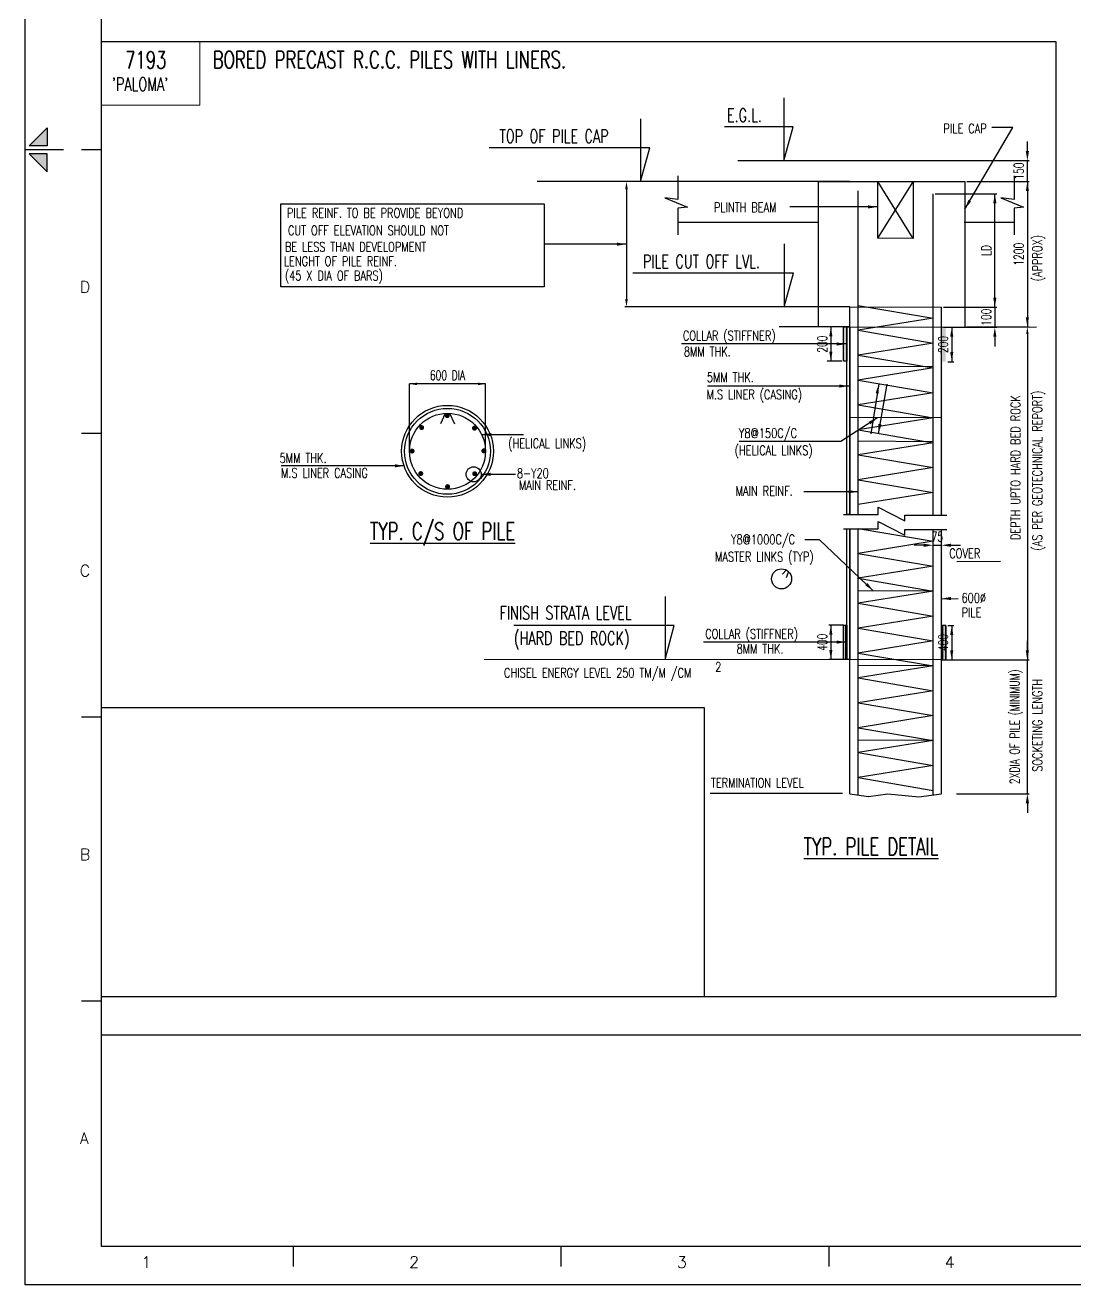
# Model space of a CAD drawing. Extents: x -93349148775 to 1048725102051, y -1180441401940 to 309370.
# Drawn here: x 246710 to 274175, y 25486 to 58445 of the extents above; entities that cross this region are included whole.
import ezdxf
from ezdxf.enums import TextEntityAlignment as Align
from ezdxf.lldxf.tags import DXFTag

# ---------------------------------------------------------------- set-up
doc = ezdxf.new("R2010")
doc.units = 0
doc.header["$LTSCALE"] = 400
doc.header["$MEASUREMENT"] = 0
for name, color, linetype in [('9', 4, 'Continuous'), ('BM', 1, 'Continuous'), ('COL', 1, 'Continuous'), ('DIM', 5, 'Continuous'), ('FRAME', 6, 'Continuous'), ('LAYER1', 1, 'Continuous'), ('LINE WORK', 4, 'Continuous'), ('other', 5, 'Continuous'), ('P1-HATCH', 211, 'Continuous'), ('pile', 2, 'Continuous'), ('PILES', 2, 'Continuous'), ('REIN F', 6, 'Continuous'), ('sheet', 1, 'Continuous'), ('SUB TITLE', 3, 'Continuous'), ('TEXT', 4, 'Continuous'), ('TEXT1', 2, 'Continuous'), ('TITLE', 6, 'Continuous'), ('WALL', 2, 'Continuous')]:
    doc.layers.add(name, color=color, linetype=linetype)
doc.layers.add('DIMENSIONS', color=5, linetype='Continuous', lineweight=13)
doc.styles.add('ROMANS', font='romans.shx', dxfattribs={"width": 0.7, "height": 250})
tags = doc.linetypes.add('CENTER', pattern=[2, 1.25, -0.25, 0.25, -0.25]).pattern_tags.tags
tags[10:11] = [DXFTag(74, 4), DXFTag(75, 0), DXFTag(340, '0'), DXFTag(46, 1.0), DXFTag(50, 0.0), DXFTag(44, 0.0), DXFTag(45, 0.0)]
tags[8:9] = [DXFTag(74, 4), DXFTag(75, 0), DXFTag(340, '0'), DXFTag(46, 1.0), DXFTag(50, 0.0), DXFTag(44, 0.0), DXFTag(45, 0.0)]
tags[6:7] = [DXFTag(74, 4), DXFTag(75, 0), DXFTag(340, '0'), DXFTag(46, 1.0), DXFTag(50, 0.0), DXFTag(44, 0.0), DXFTag(45, 0.0)]
tags[4:5] = [DXFTag(74, 4), DXFTag(75, 0), DXFTag(340, '0'), DXFTag(46, 1.0), DXFTag(50, 0.0), DXFTag(44, 0.0), DXFTag(45, 0.0)]
tags = doc.linetypes.add('DASHED', pattern=[0.75, 0.5, -0.25]).pattern_tags.tags
tags[6:7] = [DXFTag(74, 4), DXFTag(75, 0), DXFTag(340, '0'), DXFTag(46, 1.0), DXFTag(50, 0.0), DXFTag(44, 0.0), DXFTag(45, 0.0)]
tags[4:5] = [DXFTag(74, 4), DXFTag(75, 0), DXFTag(340, '0'), DXFTag(46, 1.0), DXFTag(50, 0.0), DXFTag(44, 0.0), DXFTag(45, 0.0)]
tags = doc.linetypes.add('HIDDEN', pattern=[0.375, 0.25, -0.125]).pattern_tags.tags
tags[6:7] = [DXFTag(74, 4), DXFTag(75, 0), DXFTag(340, '0'), DXFTag(46, 1.0), DXFTag(50, 0.0), DXFTag(44, 0.0), DXFTag(45, 0.0)]
tags[4:5] = [DXFTag(74, 4), DXFTag(75, 0), DXFTag(340, '0'), DXFTag(46, 1.0), DXFTag(50, 0.0), DXFTag(44, 0.0), DXFTag(45, 0.0)]
doc.dimstyles.new('T1', dxfattribs={"dimtxt": 250, "dimasz": 2, "dimexe": 1, "dimexo": 0.5, "dimgap": 1, "dimtad": 1, "dimdec": 0, "dimzin": 1, "dimdsep": 46, "dimtxsty": 'ROMANS', "dimcen": 0.09, "dimclrd": 5, "dimclre": 5, "dimclrt": 4, "dimadec": 0, "dimazin": 0, "dimtfac": 1, "dimtdec": 0, "dimtofl": 0, "dimtmove": 0, "dimatfit": 3, "dimfxl": 0, "dimtolj": 1, "dimtzin": 1, "dimarcsym": 0})
doc.dimstyles.new('YOGITA', dxfattribs={"dimtxt": 250, "dimasz": 250, "dimexe": 50, "dimexo": 50, "dimgap": 100, "dimtad": 1, "dimdec": 0, "dimzin": 1, "dimdsep": 46, "dimtxsty": 'ROMANS', "dimsah": 1, "dimcen": 0, "dimdle": 20, "dimclrd": 5, "dimclre": 5, "dimclrt": 4, "dimadec": 0, "dimazin": 0, "dimtfac": 1, "dimtdec": 0, "dimtix": 1, "dimtmove": 0, "dimatfit": 3, "dimfxl": 0, "dimtolj": 1, "dimtzin": 1, "dimarcsym": 0})

# ---------------------------------------------------------------- blocks, each defined once
blk = doc.blocks.new('MID')
at = {"layer": 'sheet', "color": 2}
for p, q in [((8.94, 1.07), (4.27, 5.74)), ((4.27, 5.74), (4.27, 1.07)), ((0, 0), (10, 0)), ((4.27, 1.07), (8.94, 1.07)), ((8.94, -1.07), (4.27, -5.74)), ((4.27, -1.07), (8.94, -1.07)), ((4.27, -5.74), (4.27, -1.07))]:
    blk.add_line(p, q, dxfattribs=at)
for points in [[(4.27, 5.74), (8.94, 1.07), (4.27, 1.07)], [(4.27, -5.74), (8.94, -1.07), (4.27, -1.07)]]:
    blk.add_solid(points, dxfattribs=at)
blk = doc.blocks.new('*D383')
at = {"layer": 'DEFPOINTS', "color": 5, "linetype": 'ByBlock'}
for p in [(270687, 51067), (270687, 50541)]:
    blk.add_point(p, dxfattribs=at)
at = {"layer": 'other', "color": 5, "linetype": 'ByBlock', "lineweight": -2}
for p, q in [((272082, 51317), (272082, 51567)), ((270737, 51067), (272132, 51067)), ((272082, 51067), (272082, 50541)), ((270737, 50541), (272132, 50541)), ((272082, 50291), (272082, 50041))]:
    blk.add_line(p, q, dxfattribs=at)
at = {"layer": 'other', "color": 5, "linetype": 'ByBlock'}
for points in [[(272082, 51067), (272040, 51317), (272124, 51317)], [(272082, 50541), (272040, 50291), (272124, 50291)]]:
    blk.add_solid(points, dxfattribs=at)
at = {"layer": 'other', "color": 4, "linetype": 'ByBlock', "insert": (271857, 50804), "char_height": 250, "attachment_point": 5, "rotation": 90, "style": 'ROMANS'}
blk.add_mtext('100', dxfattribs=at)
blk = doc.blocks.new('*D384')
at = {"layer": 'DEFPOINTS', "color": 5, "linetype": 'ByBlock'}
for p in [(270470, 54035), (270687, 51067)]:
    blk.add_point(p, dxfattribs=at)
at = {"layer": 'pile', "color": 5, "linetype": 'ByBlock', "lineweight": -2}
for p, q in [((270520, 54035), (272132, 54035)), ((272082, 51067), (272082, 54035)), ((270687, 51067), (270687, 51067)), ((270737, 51067), (272132, 51067))]:
    blk.add_line(p, q, dxfattribs=at)
at = {"layer": 'pile', "color": 5, "linetype": 'ByBlock'}
for points in [[(272082, 54035), (272124, 53785), (272040, 53785)], [(272082, 51067), (272124, 51317), (272040, 51317)]]:
    blk.add_solid(points, dxfattribs=at)
at = {"layer": 'pile', "color": 4, "linetype": 'ByBlock', "insert": (271857, 52551), "char_height": 250, "attachment_point": 5, "rotation": 90, "style": 'ROMANS'}
blk.add_mtext('LD', dxfattribs=at)
blk = doc.blocks.new('*D355')
at = {"layer": 'DEFPOINTS', "color": 5, "linetype": 'ByBlock'}
for p in [(271297, 54353), (271297, 50550)]:
    blk.add_point(p, dxfattribs=at)
at = {"layer": 'TEXT', "color": 5, "linetype": 'ByBlock', "lineweight": -2}
for p, q in [((271297, 54353), (271297, 54353)), ((271347, 54353), (272983, 54353)), ((272933, 54353), (272933, 50550)), ((271347, 50550), (272983, 50550))]:
    blk.add_line(p, q, dxfattribs=at)
at = {"layer": 'TEXT', "color": 5, "linetype": 'ByBlock'}
for points in [[(272933, 54353), (272892, 54103), (272975, 54103)], [(272933, 50550), (272892, 50800), (272975, 50800)]]:
    blk.add_solid(points, dxfattribs=at)
at = {"layer": 'TEXT', "color": 4, "linetype": 'ByBlock', "insert": (272708, 52452), "char_height": 250, "attachment_point": 5, "rotation": 90, "style": 'ROMANS'}
blk.add_mtext('1200', dxfattribs=at)
blk = doc.blocks.new('*D385')
at = {"layer": 'DEFPOINTS', "color": 5, "linetype": 'ByBlock'}
for p in [(270470, 44289), (270687, 44289)]:
    blk.add_point(p, dxfattribs=at)
at = {"layer": 'other', "color": 5, "linetype": 'ByBlock', "lineweight": -2}
for p, q in [((270220, 44837), (269970, 44837)), ((270470, 44339), (270470, 44887)), ((270470, 44837), (270687, 44837)), ((270687, 44339), (270687, 44887)), ((270937, 44837), (271187, 44837))]:
    blk.add_line(p, q, dxfattribs=at)
at = {"layer": 'other', "color": 5, "linetype": 'ByBlock'}
for points in [[(270470, 44837), (270220, 44795), (270220, 44879)], [(270687, 44837), (270937, 44795), (270937, 44879)]]:
    blk.add_solid(points, dxfattribs=at)
at = {"layer": 'other', "color": 4, "linetype": 'ByBlock', "insert": (270578, 45062), "char_height": 250, "attachment_point": 5, "style": 'ROMANS'}
blk.add_mtext('75', dxfattribs=at)
blk = doc.blocks.new('*D386')
at = {"layer": 'COL', "color": 5, "linetype": 'ByBlock', "lineweight": -2}
for p, q in [((272933, 42088), (272933, 42338)), ((270671, 41838), (272983, 41838)), ((272933, 38337), (272933, 41838)), ((271078, 38337), (272983, 38337)), ((272933, 38087), (272933, 37837))]:
    blk.add_line(p, q, dxfattribs=at)
at = {"layer": 'COL', "color": 5, "linetype": 'ByBlock'}
for points in [[(272933, 41838), (272975, 42088), (272892, 42088)], [(272933, 38337), (272975, 38087), (272892, 38087)]]:
    blk.add_solid(points, dxfattribs=at)
at = {"layer": 'DEFPOINTS', "color": 5, "linetype": 'ByBlock'}
for p in [(270621, 41838), (271028, 38337)]:
    blk.add_point(p, dxfattribs=at)
at = {"layer": 'COL', "color": 4, "linetype": 'ByBlock', "insert": (272643, 40087), "char_height": 250, "attachment_point": 5, "rotation": 90, "style": 'ROMANS'}
blk.add_mtext('2XDIA OF PILE (MINIMUM)', dxfattribs=at)
blk = doc.blocks.new('*D356')
at = {"layer": 'DEFPOINTS', "color": 5, "linetype": 'ByBlock'}
for p in [(272925, 54900), (271297, 54353)]:
    blk.add_point(p, dxfattribs=at)
at = {"layer": 'other', "color": 5, "linetype": 'ByBlock', "lineweight": -2}
for p, q in [((272933, 55150), (272933, 55400)), ((272933, 54353), (272933, 54900)), ((272975, 54900), (272983, 54900)), ((271347, 54353), (272983, 54353)), ((272933, 54103), (272933, 53853))]:
    blk.add_line(p, q, dxfattribs=at)
at = {"layer": 'other', "color": 5, "linetype": 'ByBlock'}
for points in [[(272933, 54900), (272975, 55150), (272892, 55150)], [(272933, 54353), (272975, 54103), (272892, 54103)]]:
    blk.add_solid(points, dxfattribs=at)
at = {"layer": 'other', "color": 4, "linetype": 'ByBlock', "insert": (272708, 54627), "char_height": 250, "attachment_point": 5, "rotation": 90, "style": 'ROMANS'}
blk.add_mtext('150', dxfattribs=at)
blk = doc.blocks.new('*D387')
at = {"layer": 'DEFPOINTS', "color": 5, "linetype": 'ByBlock'}
for p in [(270799, 50541), (270799, 49641)]:
    blk.add_point(p, dxfattribs=at)
at = {"layer": 'other', "color": 5, "linetype": 'ByBlock', "lineweight": -2}
for p, q in [((270799, 50541), (270799, 50541)), ((270849, 50541), (271005, 50541)), ((270955, 50541), (270955, 49641)), ((270849, 49641), (271005, 49641))]:
    blk.add_line(p, q, dxfattribs=at)
at = {"layer": 'other', "color": 5, "linetype": 'ByBlock'}
for points in [[(270955, 50541), (270913, 50291), (270996, 50291)], [(270955, 49641), (270913, 49891), (270996, 49891)]]:
    blk.add_solid(points, dxfattribs=at)
at = {"layer": 'other', "color": 4, "linetype": 'ByBlock', "insert": (270730, 50091), "char_height": 250, "attachment_point": 5, "rotation": 90, "style": 'ROMANS'}
blk.add_mtext('200', dxfattribs=at)
blk = doc.blocks.new('*D357')
at = {"layer": 'DEFPOINTS', "color": 5, "linetype": 'ByBlock'}
for p in [(268175, 50550), (268175, 49650)]:
    blk.add_point(p, dxfattribs=at)
at = {"layer": 'other', "color": 5, "linetype": 'ByBlock', "lineweight": -2}
for p, q in [((268075, 50550), (267691, 50550)), ((267791, 50550), (267791, 49650)), ((268175, 50550), (268175, 50550)), ((268075, 49650), (267691, 49650))]:
    blk.add_line(p, q, dxfattribs=at)
at = {"layer": 'other', "color": 5, "linetype": 'ByBlock'}
for points in [[(267791, 50550), (267750, 50300), (267833, 50300)], [(267791, 49650), (267750, 49900), (267833, 49900)]]:
    blk.add_solid(points, dxfattribs=at)
at = {"layer": 'other', "color": 4, "linetype": 'ByBlock', "insert": (267566, 50100), "char_height": 250, "attachment_point": 5, "rotation": 90, "style": 'ROMANS'}
blk.add_mtext('200', dxfattribs=at)
blk = doc.blocks.new('*D358')
at = {"layer": 'DEFPOINTS', "color": 5, "linetype": 'ByBlock'}
for p in [(268175, 42750), (268175, 41850)]:
    blk.add_point(p, dxfattribs=at)
at = {"layer": 'other', "color": 5, "linetype": 'ByBlock', "lineweight": -2}
for p, q in [((268125, 42750), (267741, 42750)), ((267791, 42750), (267791, 41850)), ((268175, 42750), (268175, 42750)), ((268125, 41850), (267741, 41850))]:
    blk.add_line(p, q, dxfattribs=at)
at = {"layer": 'other', "color": 5, "linetype": 'ByBlock'}
for points in [[(267791, 42750), (267750, 42500), (267833, 42500)], [(267791, 41850), (267750, 42100), (267833, 42100)]]:
    blk.add_solid(points, dxfattribs=at)
at = {"layer": 'other', "color": 4, "linetype": 'ByBlock', "insert": (267566, 42300), "char_height": 250, "attachment_point": 5, "rotation": 90, "style": 'ROMANS'}
blk.add_mtext('400', dxfattribs=at)
blk = doc.blocks.new('*D388')
at = {"layer": 'DEFPOINTS', "color": 5, "linetype": 'ByBlock'}
for p in [(270799, 42741), (270799, 41841)]:
    blk.add_point(p, dxfattribs=at)
at = {"layer": 'other', "color": 5, "linetype": 'ByBlock', "lineweight": -2}
for p, q in [((270799, 42741), (270799, 42741)), ((270849, 42741), (271005, 42741)), ((270955, 42741), (270955, 41841)), ((270849, 41841), (271005, 41841))]:
    blk.add_line(p, q, dxfattribs=at)
at = {"layer": 'other', "color": 5, "linetype": 'ByBlock'}
for points in [[(270955, 42741), (270913, 42491), (270996, 42491)], [(270955, 41841), (270913, 42091), (270996, 42091)]]:
    blk.add_solid(points, dxfattribs=at)
at = {"layer": 'other', "color": 4, "linetype": 'ByBlock', "insert": (270730, 42291), "char_height": 250, "attachment_point": 5, "rotation": 90, "style": 'ROMANS'}
blk.add_mtext('400', dxfattribs=at)
blk = doc.blocks.new('*D393')
at = {"layer": 'DEFPOINTS', "color": 5, "linetype": 'ByBlock'}
for p in [(256765, 47296), (258755, 47296)]:
    blk.add_point(p, dxfattribs=at)
at = {"layer": 'sheet', "color": 5, "linetype": 'ByBlock', "lineweight": -2}
for p, q in [((256765, 47296), (256765, 49060)), ((258755, 49059), (256765, 49059)), ((258755, 47296), (258755, 49060))]:
    blk.add_line(p, q, dxfattribs=at)
at = {"layer": 'sheet', "color": 5, "linetype": 'ByBlock'}
for points in [[(256765, 49059), (256965, 49093), (256965, 49026)], [(258755, 49059), (258555, 49093), (258555, 49026)]]:
    blk.add_solid(points, dxfattribs=at)
at = {"layer": 'sheet', "color": 4, "linetype": 'ByBlock', "insert": (257760, 49284), "char_height": 250, "attachment_point": 5, "style": 'ROMANS'}
blk.add_mtext('600 DIA', dxfattribs=at)

msp = doc.modelspace()

# ---------------------------------------------------------------- hatches: boundary and pattern name
at = {"layer": 'other'}
for points in [[(268125.1, 50549.9), (268125.1, 49649.9), (268211.9, 49649.9), (268211.9, 50549.9)], [(270798.7, 50540.6), (270798.7, 49640.6), (270711.9, 49640.6), (270711.9, 50540.6)], [(268125.1, 42749.9), (268125.1, 41849.9), (268211.9, 41849.9), (268211.9, 42749.9)], [(270798.7, 42740.6), (270711.9, 42740.6), (270711.9, 41840.6), (270798.7, 41840.6)]]:
    msp.add_hatch(color=256, dxfattribs=at).paths.add_polyline_path(points)
at = {"layer": 'other', "linetype": 'CENTER'}
for points in [[(270711.9, 50540.6), (270711.9, 45634.6), (270686.9, 45634.6), (270686.9, 50540.6)], [(270711.9, 45259), (270711.9, 41840.6), (270686.9, 41840.6), (270686.9, 45259)]]:
    msp.add_hatch(color=256, dxfattribs=at).paths.add_polyline_path(points)

# ---------------------------------------------------------------- linework, layer by layer
at = {"color": 5, "linetype": 'Continuous'}
for points in [[(268123.4, 45643.9), (269029.2, 45643.9), (269029.2, 45833.9), (269725.5, 45474.2), (269725.5, 45622), (270821.9, 45622)], [(268123.4, 45268.3), (269029.2, 45268.3), (269029.2, 45458.4), (269725.5, 45098.7), (269725.5, 45246.4), (270821.9, 45246.4)]]:
    msp.add_lwpolyline(points, dxfattribs=at)
at = {"layer": '9', "color": 5, "linetype": 'Continuous'}
for points in [[(266562.8, 56545.6), (266562.8, 54899.6), (266805.7, 55783.5), (265007.4, 55783.5)], [(262813.1, 55999.4), (262813.1, 54353.4), (263055.9, 55237.3), (258853.9, 55237.3)], [(263789.5, 54507.1), (263789.5, 53881), (263448, 53926.5), (264039.9, 53687.5), (263789.5, 53653.3), (263789.5, 52958.9)], [(272584.4, 54507.1), (272584.4, 53881), (272242.9, 53926.5), (272834.9, 53687.5), (272584.4, 53653.3), (272584.4, 52958.9)], [(266567.4, 52722.7), (266567.4, 51076.7), (266810.2, 51960.6), (262608.1, 51960.6)], [(263452, 43495.9), (263452, 41849.9), (263694.8, 42733.8), (259492.7, 42733.8)]]:
    msp.add_lwpolyline(points, dxfattribs=at)
at = {"layer": 'BM', "color": 4, "ltscale": 100}
for p, q in [((268286.9, 51076.7), (270686.9, 51067.4)), ((268286.9, 50549.9), (270686.9, 50540.6))]:
    msp.add_line(p, q, dxfattribs=at)
msp.add_lwpolyline([(268286.9, 38336.8), (268775.1, 38266.9), (269283.5, 38336.8), (270093.9, 38254.2), (270686.9, 38336.8)], dxfattribs=at)
msp.add_circle((257760.3, 47295.9), 1123.6, dxfattribs=at)
at = {"layer": 'COL', "color": 8, "linetype": 'Continuous'}
msp.add_line((270811.2, 50540.6), (273169, 50549.9), dxfattribs=at)
msp.add_circle((258444.1, 46693.6), 197.4, dxfattribs=at)
at = {"layer": 'COL', "color": 5, "linetype": 'Continuous'}
msp.add_solid([(272901.8, 42011.8), (272964.7, 42011.8), (272933.3, 41823.2)], dxfattribs=at)
at = {"layer": 'DIM', "linetype": 'HIDDEN'}
for p, q in [((268504.1, 51114.8), (270469.6, 50779.6)), ((268504.1, 51114.8), (270469.6, 50779.6)), ((268504.1, 50463), (270469.6, 50127.9)), ((268504.1, 49811.3), (270469.6, 49476.1)), ((268504.1, 49159.6), (270469.6, 48824.4)), ((268504.1, 48507.8), (270469.6, 48172.6)), ((268504.1, 47856.1), (270469.6, 47520.9)), ((268504.1, 47204.3), (270469.6, 46869.2)), ((268504.1, 46552.6), (270469.6, 46217.4)), ((268504.1, 45275.9), (270469.6, 44940.7)), ((268504.1, 44624.2), (270469.6, 44289)), ((268504.1, 43972.4), (270469.6, 43637.3)), ((268504.1, 43320.7), (270469.6, 42985.5)), ((268504.1, 42668.9), (270469.6, 42333.8)), ((268504.1, 42017.2), (270469.6, 41682)), ((268504.1, 41365.5), (270469.6, 41030.3)), ((268504.1, 40713.7), (270469.6, 40378.5)), ((268504.1, 40062), (270469.6, 39726.8)), ((268504.1, 39410.2), (270469.6, 39075.1)), ((268504.1, 38758.5), (270469.6, 38423.3))]:
    msp.add_line(p, q, dxfattribs=at)
at = {"layer": 'DIM'}
msp.add_lwpolyline([(248709.9, 40593.7), (264477.9, 40593.7), (264477.9, 33020.2), (248709.9, 33020.2)], close=True, dxfattribs=at)
at = {"layer": 'DIMENSIONS', "linetype": 'Continuous'}
msp.add_lwpolyline([(251278.9, 58018.6), (248709.9, 58018.6), (248709.9, 56353.1), (251278.9, 56353.1)], close=True, dxfattribs=at)
at = {"layer": 'FRAME'}
for points in [[(246709.9, 84885.7), (330809.9, 84885.7), (330809.9, 25485.7), (246709.9, 25485.7)], [(329809.9, 26485.7), (248709.9, 26485.7), (248709.9, 83885.7), (329809.9, 83885.7)]]:
    msp.add_lwpolyline(points, close=True, dxfattribs=at)
at = {"layer": 'LAYER1', "linetype": 'Continuous'}
msp.add_line((268286.9, 41849.9), (268286.9, 45268.3), dxfattribs=at)
at = {"layer": 'LINE WORK'}
for p, q in [((272976.9, 54899.6), (265359.5, 54899.6)), ((268286.9, 54353.4), (260109.3, 54353.4)), ((267471.4, 53282.8), (263789.5, 53282.8)), ((272584.4, 53282.8), (271281.3, 53282.8)), ((268286.9, 51076.7), (262942.5, 51076.7)), ((268286.9, 45643.9), (268286.9, 51076.7)), ((270469.6, 50779.6), (268504.1, 50463)), ((270686.9, 45622), (270686.9, 51067.4)), ((268286.9, 50549.9), (266434.4, 50549.9)), ((270686.9, 50540.6), (272933.3, 50549.9)), ((270469.6, 50127.9), (268504.1, 49811.3)), ((270469.6, 49476.1), (268504.1, 49159.6)), ((270469.6, 48824.4), (268504.1, 48507.8)), ((270469.6, 48172.6), (268504.1, 47856.1)), ((270469.6, 47520.9), (268504.1, 47204.3)), ((270469.6, 46869.2), (268504.1, 46552.6)), ((270469.6, 46217.4), (268504.1, 45900.8)), ((270686.9, 38336.8), (270686.9, 45246.4)), ((270469.6, 44940.7), (268504.1, 44624.2)), ((270469.6, 44289), (268504.1, 43972.4)), ((270469.6, 43637.3), (268504.1, 43320.7)), ((270469.6, 42985.5), (268504.1, 42668.9)), ((270469.6, 42333.8), (268504.1, 42017.2)), ((268286.9, 38336.8), (268286.9, 41849.9)), ((270469.6, 41682), (268504.1, 41365.5)), ((270469.6, 41030.3), (268504.1, 40713.7)), ((270469.6, 40378.5), (268504.1, 40062)), ((270469.6, 39726.8), (268504.1, 39410.2)), ((270469.6, 39075.1), (268504.1, 38758.5))]:
    msp.add_line(p, q, dxfattribs=at)
at = {"layer": 'other'}
for p, q in [((257699.7, 48289), (257580.5, 48013.1)), ((257810.5, 48289.6), (257940.8, 48018.5)), ((268286.9, 48191.9), (270686.9, 48182.6)), ((271086.9, 44408.4), (272231.8, 44417.7)), ((268175.1, 42749.9), (268175.1, 41849.9)), ((270798.7, 42740.6), (270798.7, 41840.6)), ((270671.1, 41837.6), (258719.6, 41846.9)), ((264636.1, 38346.1), (268095.8, 38346.1))]:
    msp.add_line(p, q, dxfattribs=at)
for points in [[(253398.3, 53772.4), (260290.2, 53772.4), (260290.2, 51601.8), (253398.3, 51601.8)], [(268125.1, 50549.9), (268211.9, 50549.9), (268211.9, 49649.9), (268125.1, 49649.9)], [(268211.9, 50549.9), (268286.9, 50549.9), (268286.9, 45643.9), (268211.9, 45643.9)], [(268211.9, 45268.3), (268286.9, 45268.3), (268286.9, 41849.9), (268211.9, 41849.9)], [(268125.1, 42749.9), (268211.9, 42749.9), (268211.9, 41849.9), (268125.1, 41849.9)], [(270798.7, 42740.6), (270711.9, 42740.6), (270711.9, 41840.6), (270798.7, 41840.6)]]:
    msp.add_lwpolyline(points, close=True, dxfattribs=at)
for radius in [1200.9, 994.9]:
    msp.add_circle((257760.3, 47295.9), radius, dxfattribs=at)
at = {"layer": 'P1-HATCH', "color": 5, "lineweight": -2, "ltscale": 5}
for p, q in [((267118.4, 54353.4), (262399.3, 54353.4)), ((262442.9, 54152.5), (262442.9, 51277.6)), ((267118.4, 51076.7), (262399.3, 51076.7))]:
    msp.add_line(p, q, dxfattribs=at)
at = {"layer": 'P1-HATCH', "color": 2, "ltscale": 5}
for p, q in [((270469.6, 49502.9), (268504.1, 49512.2)), ((270469.6, 47547.7), (268504.1, 47557)), ((270469.6, 43637.3), (268504.1, 43646.6)), ((270469.6, 41682), (268504.1, 41691.3)), ((270469.6, 39726.8), (268504.1, 39736.1))]:
    msp.add_line(p, q, dxfattribs=at)
at = {"layer": 'P1-HATCH', "color": 5, "ltscale": 5}
for points in [[(262442.9, 54353.4), (262409.4, 54152.5), (262476.4, 54152.5)], [(262442.9, 51076.7), (262409.4, 51277.6), (262476.4, 51277.6)]]:
    msp.add_solid(points, dxfattribs=at)
at = {"layer": 'pile', "color": 5, "linetype": 'Continuous'}
msp.add_line((272933.3, 50361.4), (272933.3, 41849.9), dxfattribs=at)
msp.add_solid([(272901.8, 50361.4), (272964.7, 50361.4), (272933.3, 50549.9)], dxfattribs=at)
at = {"layer": 'PILES', "linetype": 'ByBlock', "ltscale": 5}
for p, q in [((266618, 44186.1), (266521.8, 44077.9)), ((266672.1, 44126), (266618, 43987.7))]:
    msp.add_line(p, q, dxfattribs=at)
msp.add_circle((266501.7, 43957.9), 262.1, dxfattribs=at)
at = {"layer": 'REIN F', "color": 6, "const_width": 64.8, "flags": 128}
for points in [[(257720.7, 48227.8, 1), (257785.5, 48227.8, 1)], [(257051.4, 47916, 1), (257116.1, 47916, 1)], [(258499.1, 47900.5, -1), (258434.4, 47900.5, -1)], [(256801.3, 47301.1, 1), (256866, 47301.1, 1)], [(258741.6, 47307.8, -1), (258676.8, 47307.8, -1)], [(257028.5, 46712.9, -1), (257093.3, 46712.9, -1)], [(258504.1, 46709.6, 1), (258439.3, 46709.6, 1)], [(257728.8, 46370.9, -1), (257793.6, 46370.9, -1)]]:
    msp.add_lwpolyline(points, format="xyb", close=True, dxfattribs=at)
at = {"layer": 'sheet', "color": 2}
for p, q in [((248710.9, 55186.3), (248187.3, 55186.3)), ((248710.9, 55186.3), (248187.3, 55186.3)), ((248710.9, 47761.3), (248187.3, 47761.3)), ((248710.9, 47761.3), (248187.3, 47761.3)), ((248710.9, 40336.3), (248187.3, 40336.3)), ((248710.9, 40336.3), (248187.3, 40336.3)), ((248710.9, 32911.3), (248187.3, 32911.3)), ((248710.9, 32911.3), (248187.3, 32911.3)), ((253718.2, 26487.2), (253718.2, 25963.6)), ((253718.2, 26487.2), (253718.2, 25963.6)), ((260726.6, 26487.2), (260726.6, 25963.6)), ((260726.6, 26487.2), (260726.6, 25963.6)), ((267734.9, 26487.2), (267734.9, 25963.6)), ((267734.9, 26487.2), (267734.9, 25963.6))]:
    msp.add_line(p, q, dxfattribs=at)
at = {"layer": 'sheet', "color": 8, "linetype": 'DASHED'}
for p, q in [((269949.1, 52861.2), (269016.3, 54353.4)), ((269016.3, 52870.5), (269949.1, 54344.1))]:
    msp.add_line(p, q, dxfattribs=at)
at = {"layer": 'sheet'}
msp.add_line((248709.9, 32023.9), (329809.9, 32023.9), dxfattribs=at)
at = {"layer": 'sheet', "color": 8, "linetype": 'DASHED'}
msp.add_lwpolyline([(269016.3, 54353.4), (269949.1, 54344.1), (269949.1, 52861.2), (269016.3, 52870.5)], close=True, dxfattribs=at)
at = {"layer": 'TEXT1', "color": 6, "linetype": 'Continuous'}
msp.add_lwpolyline([(248709.9, 58018.6), (273674.8, 58018.6), (273674.8, 33020.2), (248709.9, 33020.2)], close=True, dxfattribs=at)
at = {"layer": 'TITLE'}
for p, q in [((268504.1, 45643.9), (268504.1, 54111.8)), ((270469.6, 45622), (270469.6, 54035.4)), ((268504.1, 38305.7), (268504.1, 45268.3)), ((270469.6, 38306.5), (270469.6, 45246.9))]:
    msp.add_line(p, q, dxfattribs=at)
at = {"layer": 'WALL', "color": 2, "linetype": 'Continuous', "flags": 128}
msp.add_lwpolyline([(267471.4, 50549.9), (267471.4, 54353.4), (271296.6, 54353.4), (271296.6, 50549.9)], dxfattribs=at)

# ---------------------------------------------------------------- block references
at = {"layer": 'sheet', "color": 2, "xscale": -100, "yscale": 100, "zscale": 100}
msp.add_blockref('MID', (247709.9, 55185.7), dxfattribs=at)
msp.add_blockref('MID', (247709.9, 55185.7), dxfattribs=at)

# ---------------------------------------------------------------- texts
at = {"layer": 'sheet', "style": 'ROMANS'}
for s, p in [('D', (248140.2, 51447.1)), ('C', (248140.2, 44022.1)), ('B', (248140.2, 36597.1)), ('A', (248140.2, 29172.1)), ('1', (249748.9, 25928)), ('2', (256757.2, 25928)), ('3', (263765.6, 25928)), ('4', (270773.9, 25928))]:
    msp.add_text(s, height=300, dxfattribs=at).set_placement(p)
at = {"layer": 'SUB TITLE', "style": 'ROMANS', "width": 0.7}
for s, p in [("'PALOMA'", (248978.9, 56728.6)), ('E.G.L.', (265073.7, 55912.7)), ('TOP OF PILE CAP', (259118.3, 55366.4)), ('PILE CUT OFF LVL.', (262872.6, 52089.7)), ('FINISH STRATA LEVEL', (259123.3, 42895.2)), ('(HARD BED ROCK)', (259497.8, 42229))]:
    msp.add_text(s, height=350, dxfattribs=at).set_placement(p)
at = {"layer": 'TEXT', "style": 'ROMANS', "width": 0.75}
for s, p in [('PILE CAP', (270736.8, 55617.4)), ('PLINTH BEAM', (264729.6, 53551.7)), ('PILE REINF. TO BE PROVIDE BEYOND', (253559.5, 53406.4)), ('CUT OFF ELEVATION SHOULD NOT', (253586.4, 52949.9)), ('BE LESS THAN DEVELOPMENT', (253505.7, 52520.2)), ('LENGHT OF PILE REINF.', (253478.8, 52144.2)), ('(45 X DIA OF BARS)', (253505.7, 51768.3)), ('COLLAR (STIFFNER)', (263917.7, 50197.5)), ('8MM THK.', (263943.6, 49779.7)), ('5MM THK.', (264546.8, 49108.7)), ('M.S LINER (CASING)', (264539.6, 48656.5)), ('Y8@150C/C', (265385, 47645.5)), ('(HELICAL LINKS)', (259347.9, 47376.7)), ('(HELICAL LINKS)', (265273.6, 47196.2)), ('5MM THK.', (253367.1, 46993.1)), ('M.S LINER CASING', (253403, 46605.1)), (' 8-Y20', (259448.3, 46596.8)), ('MAIN REINF.', (259627.9, 46285.5)), ('MAIN REINF.', (265300.1, 46132)), ('Y8@1000C/C', (265176.3, 44865.5)), ('MASTER LINKS (TYP)', (264760.9, 44412.7)), ('COVER', (270890.1, 44500.5)), ('600%%C', (271209.4, 43334.5)), ('PILE', (271209.4, 42953)), ('COLLAR (STIFFNER)', (264503.5, 42392.7)), ('8MM THK.', (265323.5, 42002.6)), ('CHISEL ENERGY LEVEL 250 TM/M /CM', (259239.2, 41373.9)), ('2', (264764.3, 41529.8)), ('TERMINATION LEVEL ', (264652.8, 38497))]:
    msp.add_text(s, height=250, dxfattribs=at).set_placement(p)
for s, p in [('(APPROX)', (273211, 52348.7)), ('(AS PER GEOTECHNICAL REPORT)', (273211, 46789.4)), ('DEPTH UPTO HARD BED ROCK', (272622.1, 46866.7)), ('SOCKETING LENGTH', (273196.5, 40125.2))]:
    msp.add_text(s, height=250, rotation=90, dxfattribs=at).set_placement(p, align=Align.MIDDLE)
at = {"layer": 'TITLE', "style": 'ROMANS', "width": 0.7}
for s, p in [('7193', (249324.9, 57310.7)), ('BORED PRECAST R.C.C. PILES WITH LINERS.', (251616.7, 57317.8)), ('%%UTYP. C/S OF PILE', (255735.3, 44980.2)), ('%%UTYP. PILE DETAIL', (267083.4, 36728.1))]:
    msp.add_text(s, height=450, dxfattribs=at).set_placement(p)

# ---------------------------------------------------------------- dimensions: what is measured, and where the dimension line sits
at = {"layer": 'COL', "color": 8, "linetype": 'Continuous'}
dim = msp.add_linear_dim(base=(272933.3, 41837.6), p1=(271028, 38336.8), p2=(270621.1, 41837.6), angle=90, text='2XDIA OF PILE (MINIMUM)', dimstyle='YOGITA', override={"dimfrac": 1}, dxfattribs=at)
dim.commit()
dim.dimension.update_dxf_attribs({"geometry": '*D386', "text_midpoint": (272643.3, 40087.2)})
at = {"layer": 'other'}
for base, p1, p2, text, override, picture, middle in [((272933.3, 54899.6), (271296.6, 54353.4), (272924.6, 54899.6), '150', {"dimtxt": 250}, '*D356', (272708.3, 54626.5)), ((272082, 50540.6), (270686.9, 51067.4), (270686.9, 50540.6), '100', {"dimtxt": 250}, '*D383', (271857, 50804)), ((267791.3, 49649.9), (268175.1, 50549.9), (268175.1, 49649.9), '200', {"dimexe": 100, "dimexo": 100, "dimtmove": 0}, '*D357', (267566.3, 50099.9)), ((270954.8, 49640.6), (270798.7, 50540.6), (270798.7, 49640.6), '200', {"dimtxt": 250}, '*D387', (270729.8, 50090.6)), ((267791.3, 41849.9), (268175.1, 42749.9), (268175.1, 41849.9), '400', {"dimtxt": 250}, '*D358', (267566.3, 42299.9)), ((270954.8, 41840.6), (270798.7, 42740.6), (270798.7, 41840.6), '400', {"dimtxt": 250}, '*D388', (270729.8, 42290.6))]:
    dim = msp.add_linear_dim(base=base, p1=p1, p2=p2, angle=90, text=text, dimstyle='YOGITA', override=override, dxfattribs=at)
    dim.commit()
    dim.dimension.update_dxf_attribs({"geometry": picture, "text_midpoint": middle})
dim = msp.add_linear_dim(base=(270686.9, 44836.9), p1=(270469.6, 44289), p2=(270686.9, 44289), text='75', dimstyle='YOGITA', override={"dimtxt": 250}, dxfattribs=at)
dim.commit()
dim.dimension.update_dxf_attribs({"geometry": '*D385', "text_midpoint": (270578.3, 45061.9)})
at = {"layer": 'pile', "linetype": 'Continuous'}
dim = msp.add_linear_dim(base=(272082, 54035.4), p1=(270686.9, 51067.4), p2=(270469.6, 54035.4), angle=270, text='LD', dimstyle='YOGITA', override={"dimfrac": 1}, dxfattribs=at)
dim.commit()
dim.dimension.update_dxf_attribs({"geometry": '*D384', "text_midpoint": (271857, 52551.4)})
at = {"layer": 'sheet'}
dim = msp.add_linear_dim(base=(256765.4, 49059.4), p1=(258755.3, 47295.9), p2=(256765.4, 47295.9), text='600 DIA', dimstyle='T1', override={"dimasz": 200, "dimgap": 100}, dxfattribs=at)
dim.commit()
dim.dimension.update_dxf_attribs({"geometry": '*D393', "text_midpoint": (257760.3, 49284.4)})
at = {"layer": 'TEXT'}
dim = msp.add_linear_dim(base=(272933.3, 50549.9), p1=(271296.6, 54353.4), p2=(271296.6, 50549.9), angle=90, text='1200', dimstyle='YOGITA', override={"dimtxt": 250}, dxfattribs=at)
dim.commit()
dim.dimension.update_dxf_attribs({"geometry": '*D355', "text_midpoint": (272708.3, 52451.7)})

# ---------------------------------------------------------------- leaders
at = {"layer": 'other'}
for points, override in [([(268196.7, 50103.4), (263880.3, 50103.4)], {"dimexe": 100, "dimexo": 100, "dimtmove": 0}), ([(268259, 49002.9), (264567.6, 49002.9)], {"dimexe": 100, "dimexo": 100, "dimtmove": 0}), ([(269014.4, 48171.1), (268048.2, 47548.5), (265389.1, 47548.5)], {"dimexe": 100, "dimexo": 100, "dimtmove": 0}), ([(258654.9, 47731.1), (259745.1, 47731.1)], {"dimfrac": 0}), ([(256635, 46915.4), (253406.4, 46915.4)], {"dimfrac": 0}), ([(268196.7, 42303.4), (264458.7, 42303.4)], {"dimexe": 100, "dimexo": 100, "dimtmove": 0})]:
    msp.add_leader(points, dimstyle='YOGITA', override=override, dxfattribs=at)
at = {"layer": 'P1-HATCH', "ltscale": 5}
for points in [[(269016.3, 53690.5), (266720.2, 53690.5)], [(262442.9, 52715), (260290.2, 52715)], [(269043.9, 49058.3), (268833.5, 47756.6)], [(269034.4, 47756.6), (269260.4, 49055.4)], [(268504.1, 46237.3), (267083.3, 46237.3)], [(268901.5, 43646.6), (267492.5, 44978), (267108.2, 44978)], [(270682.7, 43438), (271119.8, 43447.3)]]:
    msp.add_leader(points, dimstyle='YOGITA', override={"dimfrac": 1}, dxfattribs=at)
at = {"layer": 'REIN F', "color": 6}
msp.add_leader([(258641.5, 46693.6), (259543.6, 46693.6)], dimstyle='YOGITA', override={"dimfrac": 0}, dxfattribs=at)
at = {"layer": 'TEXT'}
msp.add_leader([(271296.6, 53633.9), (272550.6, 55771.5), (272000.9, 55771.5)], dimstyle='YOGITA', override={"dimtxt": 250}, dxfattribs=at)

doc.saveas('drawing.dxf')
